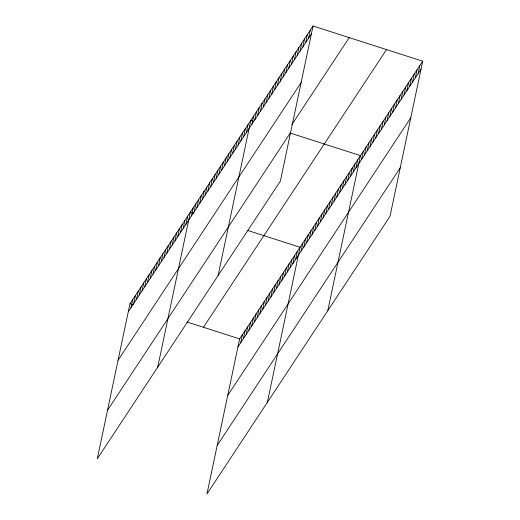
<?xml version="1.0" encoding="UTF-8"?>
<svg xmlns="http://www.w3.org/2000/svg" width="520" height="520" viewBox="0 0 520 520"><rect width="100%" height="100%" fill="white"/><g stroke="black" fill="none" stroke-linecap="round" stroke-linejoin="round"><path stroke-width="0.78" d="M313.047 26L129.981 303.706L97.292 458.803L280.365 181.103L313.047 26L422.708 61.198L390.019 216.294L206.953 494L239.636 338.897L422.708 61.198M131.034 307.574L132.724 299.539M133.776 303.413L135.473 295.373M136.526 299.247L138.216 291.207M139.269 295.081L140.966 287.04M142.019 290.914L143.709 282.874M144.762 286.748L146.458 278.707M147.505 282.581L149.201 274.547M150.254 278.421L151.951 270.381M152.997 274.255L154.694 266.214M155.747 270.088L157.437 262.048M158.49 265.922L160.186 257.881M161.239 261.755L162.929 253.714M163.982 257.589L165.678 249.548M166.732 253.422L168.422 245.388M169.475 249.262L171.171 241.222M172.224 245.096L173.914 237.055M174.967 240.929L176.664 232.889M177.717 236.763L179.406 228.722M180.459 232.596L182.156 224.556M183.209 228.43L184.899 220.395M185.952 224.263L187.649 216.229M157.709 367.159L190.392 212.062L194.012 213.219M191.444 215.936L193.141 207.896M194.188 211.77L195.884 203.73M196.937 207.603L198.627 199.563M199.68 203.437L201.377 195.397M202.43 199.27L204.119 191.237M205.172 195.104L206.869 187.07M207.922 190.944L209.612 182.904M210.665 186.778L212.362 178.737M213.415 182.611L215.105 174.571M216.158 178.444L217.854 170.404M218.907 174.278L220.597 166.238M221.65 170.112L223.347 162.078M224.4 165.945L226.089 157.911M227.143 161.785L228.839 153.745M229.886 157.619L231.582 149.578M232.635 153.452L234.332 145.412M235.378 149.285L237.075 141.245M238.128 145.119L239.817 137.078M240.87 140.953L242.567 132.919M243.62 136.786L245.31 128.752M246.363 132.626L248.06 124.585M218.12 275.522L250.803 120.419L253.702 121.349M251.94 124.163L253.636 116.129M254.768 119.873L256.464 111.833M257.601 115.583L259.292 107.542M260.429 111.293L262.119 103.252M263.257 106.997L264.953 98.963M266.084 102.706L267.781 94.666M268.918 98.416L270.608 90.376M271.745 94.127L273.436 86.086M274.573 89.83L276.269 81.796M277.401 85.54L279.097 77.5M280.235 81.25L281.925 73.21M283.062 76.954L284.758 68.919M285.889 72.664L287.586 64.623M288.717 68.374L290.413 60.333M291.551 64.084L293.241 56.043M294.378 59.787L296.075 51.753M297.206 55.497L298.903 47.457M300.04 51.207L301.73 43.166M302.868 46.917L304.558 38.877M240.689 342.771L242.385 334.731M305.695 42.62L307.392 34.587M243.438 338.604L245.128 330.57M246.181 334.445L247.878 326.404M308.522 38.331L310.219 30.29M248.924 330.278L250.62 322.238M251.674 326.111L253.37 318.071M254.417 321.945L256.113 313.905M257.166 317.779L258.856 309.738M259.909 313.612L261.606 305.578M262.659 309.445L264.349 301.411M265.401 305.286L267.098 297.245M268.151 301.119L269.841 293.079M270.894 296.953L272.591 288.912M273.644 292.786L275.334 284.745M276.387 288.62L278.083 280.579M279.136 284.453L280.826 276.419M281.879 280.286L283.575 272.252M284.628 276.127L286.319 268.086M287.372 271.96L289.068 263.919M290.115 267.793L291.811 259.753M292.864 263.627L294.561 255.587M295.607 259.461L297.303 251.42M267.365 402.356L300.047 247.26L247.455 230.38M301.1 251.128L302.796 243.094M303.849 246.968L305.539 238.927M306.592 242.801L308.288 234.761M309.342 238.635L311.031 230.594M312.084 234.468L313.781 226.428M314.834 230.302L316.524 222.261M317.577 226.135L319.274 218.101M320.327 221.969L322.017 213.935M323.07 217.808L324.766 209.768M325.812 213.642L327.509 205.602M328.562 209.475L330.258 201.435M331.305 205.309L333.001 197.269M334.054 201.143L335.751 193.102M336.798 196.976L338.494 188.942M339.547 192.81L341.237 184.775M342.29 188.65L343.987 180.609M345.04 184.483L346.729 176.442M347.782 180.317L349.479 172.276M350.532 176.15L352.222 168.109M353.275 171.983L354.972 163.943M356.025 167.817L357.715 159.783M327.776 310.713L360.464 155.617L289.971 132.99M361.595 159.361L363.291 151.327M364.429 155.071L366.119 147.03M367.257 150.781L368.953 142.74M370.084 146.484L371.781 138.45M372.912 142.194L374.608 134.154M375.746 137.904L377.435 129.863M378.573 133.614L380.269 125.574M381.401 129.317L383.097 121.284M384.235 125.028L385.925 116.987M387.062 120.737L388.752 112.697M389.89 116.448L391.586 108.407M392.717 112.151L394.413 104.111M395.551 107.861L397.241 99.82M398.379 103.571L400.069 95.531M401.206 99.275L402.903 91.241M404.034 94.984L405.73 86.944M406.868 90.695L408.558 82.654M409.695 86.405L411.392 78.364M412.522 82.108L414.219 74.074M415.35 77.818L417.047 69.778M418.184 73.528L419.874 65.487M128.284 311.74L311.356 34.041M118.059 360.276L301.125 82.57M291.844 124.677L349.232 37.615M107.523 410.274L290.589 132.567M203.45 327.281L386.516 49.582M237.946 346.938L421.012 69.232M227.714 395.466L410.787 117.767M217.178 445.471L400.25 167.765M129.981 303.706L133.601 304.863M187.044 322.017L239.636 338.897"/></g></svg>
